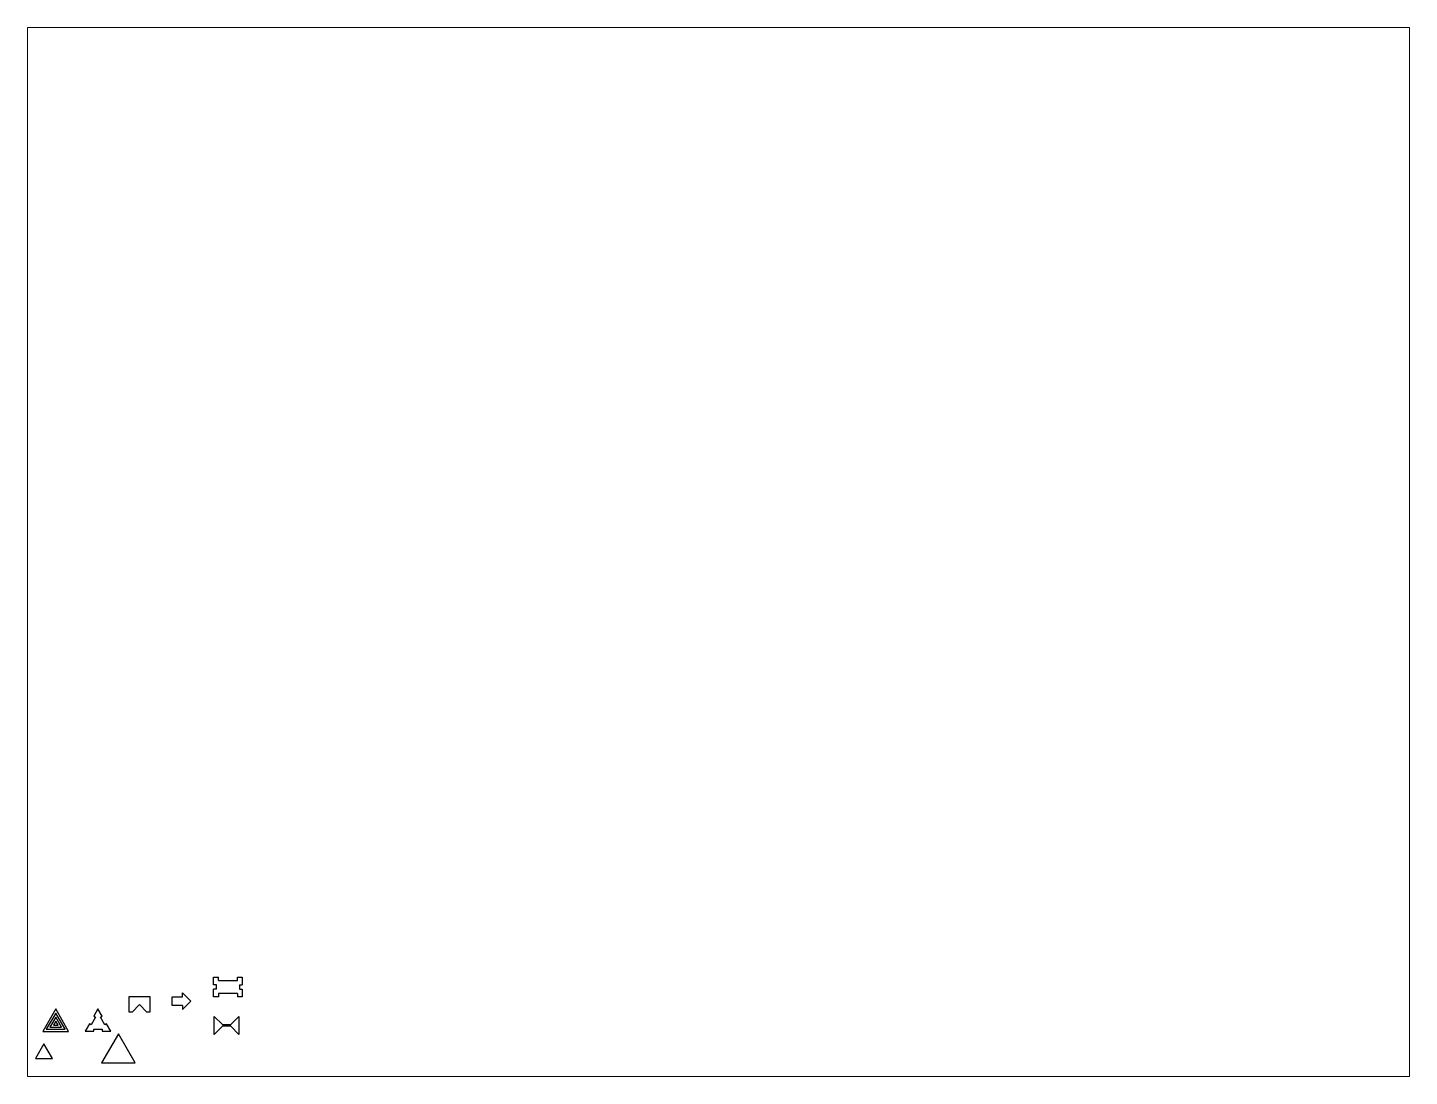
# Paper-space layout 'Layout1' of a CAD drawing. Header units: metres. Extents: x 26 to 231, y 20 to 176.
# The model-space entities are those that its viewports show. They can reach past a viewport. Long polylines and large blocks are cut down to what shows.
import ezdxf

# ---------------------------------------------------------------- set-up
doc = ezdxf.new("R2010")
doc.units = ezdxf.units.M

msp = doc.modelspace()

# ---------------------------------------------------------------- linework, layer by layer
for p, q in [((44.98, 11.6), (44.98, 12.84)), ((45.33, 12.49), (44.98, 12.84)), ((29.51, 6.93), (31.76, 9.3)), ((34.01, 6.93), (31.76, 9.3)), ((41.8, 11.6), (44.98, 11.6)), ((47.53, 10.29), (44.98, 7.74)), ((44.98, 8.97), (44.98, 7.74)), ((47.53, 10.29), (45.33, 12.49)), ((29.51, 6.93), (29.51, 6.93))]:
    msp.add_line(p, q)
for points in [[(54.6, 15.27), (54.6, 17.65), (56.08, 17.65)], [(56.08, 16.61), (56.08, 17.65)], [(61.93, 16.61), (61.93, 17.65)], [(61.93, 17.65), (63.41, 17.65), (63.41, 15.27)], [(55.5, 15.27), (54.6, 15.27)], [(56.08, 11.59), (54.6, 11.59), (54.6, 13.97)], [(55.5, 13.97), (54.6, 13.97)], [(55.5, 13.97), (55.5, 15.27)], [(56.08, 16.61), (61.93, 16.61)], [(63.41, 13.97), (63.41, 11.59), (61.93, 11.59)], [(62.51, 15.27), (63.41, 15.27)], [(62.51, 15.27), (62.51, 13.97)], [(62.51, 13.97), (63.41, 13.97)], [(29.51, 6.93), (28.58, 6.93), (28.58, 11.72), (34.94, 11.72), (34.94, 6.93), (34.01, 6.93)], [(44.98, 8.97), (41.8, 8.97), (41.8, 11.6), (44.98, 11.6)], [(61.93, 12.63), (56.08, 12.63)], [(56.08, 12.63), (56.08, 11.59)], [(61.93, 12.63), (61.93, 11.59)], [(54.8, 5.59), (57.3, 3.09)], [(54.8, 0.06), (54.8, 5.59)], [(62.34, 5.59), (59.84, 3.09)], [(62.34, 5.59), (62.34, 0.06)], [(54.8, 0.06), (57.3, 2.56)], [(57.3, 3.09), (59.84, 3.09)], [(59.84, 2.56), (59.84, 2.56), (57.3, 2.56)], [(59.84, 2.56), (62.35, 0.06)]]:
    msp.add_lwpolyline(points)
for points in [[(2, 0.99), (9.96, 0.99), (5.98, 7.89)], [(3.09, 1.62), (8.87, 1.62), (5.98, 6.63)], [(4.19, 2.25), (7.78, 2.25), (5.98, 5.37)], [(20.32, 1.66), (20.32, 1.03), (22.97, 1.03), (21.65, 3.33), (21.1, 3.01), (19.77, 5.31), (20.32, 5.62), (18.99, 7.92), (17.67, 5.62), (18.21, 5.31), (16.88, 3.01), (16.34, 3.33), (15.01, 1.03), (17.67, 1.03), (17.67, 1.66)], [(5.28, 2.88), (6.69, 2.88), (5.98, 4.11)], [(25.29, 0.26), (20.09, -8.74), (30.48, -8.74)], [(2.35, -2.9), (-0.24, -7.4), (4.95, -7.4)], [(0.31, -14.58), (0.31, -18.82), (4.55, -18.82), (4.55, -14.58)], [(22.21, -13.12), (22.21, -19.12), (28.21, -19.12), (28.21, -13.12)]]:
    msp.add_lwpolyline(points, close=True)

psp = doc.layouts.get("Layout1")

# ---------------------------------------------------------------- viewports
at = {"layer": '0'}
psp.add_viewport(center=(128.5, 97.5), size=(205.6, 156), view_center_point=(210, 148.5), view_height=322.7195, dxfattribs=at)

doc.saveas('drawing.dxf')
